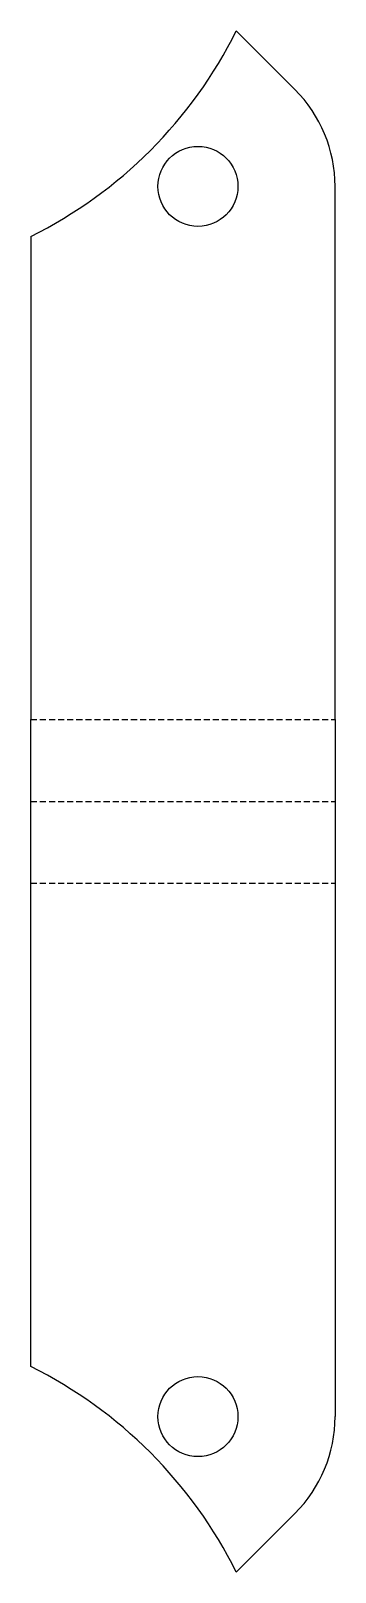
# Model space of a CAD drawing. Header units: millimetres. Extents: x 35 to 60, y -188 to -61.
import ezdxf

# ---------------------------------------------------------------- set-up
doc = ezdxf.new("R2010")
doc.units = ezdxf.units.MM
doc.linetypes.add('DASHED', pattern=[0.75, 0.5, -0.25])
doc.layers.get('0').update_dxf_attribs({"linetype": 'CONTINUOUS'})
doc.layers.add('1', color=7, linetype='DASHED')

msp = doc.modelspace()

# ---------------------------------------------------------------- linework, layer by layer
for p, q in [((56.45, -66.13), (51.62, -61.3)), ((56.45, -66.13), (51.62, -61.3)), ((59.76, -118.11), (59.76, -74.13)), ((59.76, -118.11), (59.76, -74.13)), ((34.69, -78.25), (34.69, -118.11)), ((34.69, -78.25), (34.69, -118.11)), ((34.69, -131.61), (34.69, -118.11)), ((59.76, -118.11), (59.76, -131.61)), ((34.69, -171.48), (34.69, -131.61)), ((59.76, -131.61), (59.76, -175.6)), ((56.45, -183.59), (51.62, -188.43))]:
    msp.add_line(p, q)
for centre in [(48.46, -74.13), (48.46, -74.13), (48.46, -175.6)]:
    msp.add_circle(centre, 3.3)
for centre, radius, start, end in [((17.93, -44.6), 37.6, 296.4799, 333.6308), ((17.93, -44.6), 37.6, 296.4799, 333.6308), ((48.46, -74.13), 11.3, 0, 45), ((48.46, -74.13), 11.3, 0, 45), ((17.93, -205.13), 37.6, 26.3692, 63.5201), ((48.46, -175.6), 11.3, -45, 0)]:
    msp.add_arc(centre, radius, start, end)
at = {"layer": '1'}
for p, q in [((34.69, -118.11), (59.76, -118.11)), ((34.69, -124.86), (59.76, -124.86)), ((34.69, -131.61), (59.76, -131.61))]:
    msp.add_line(p, q, dxfattribs=at)

doc.saveas('drawing.dxf')
